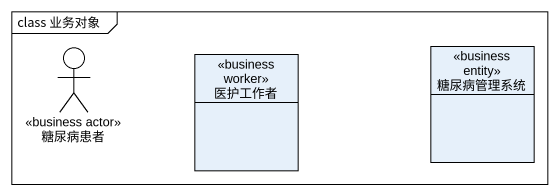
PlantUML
@startuml
mainframe class 业务对象
allowmixing
hide circle
hide empty members
actor 糖尿病患者 <<business actor>>
class 医护工作者 <<business worker>>
class 糖尿病管理系统 <<business entity>>
@enduml
